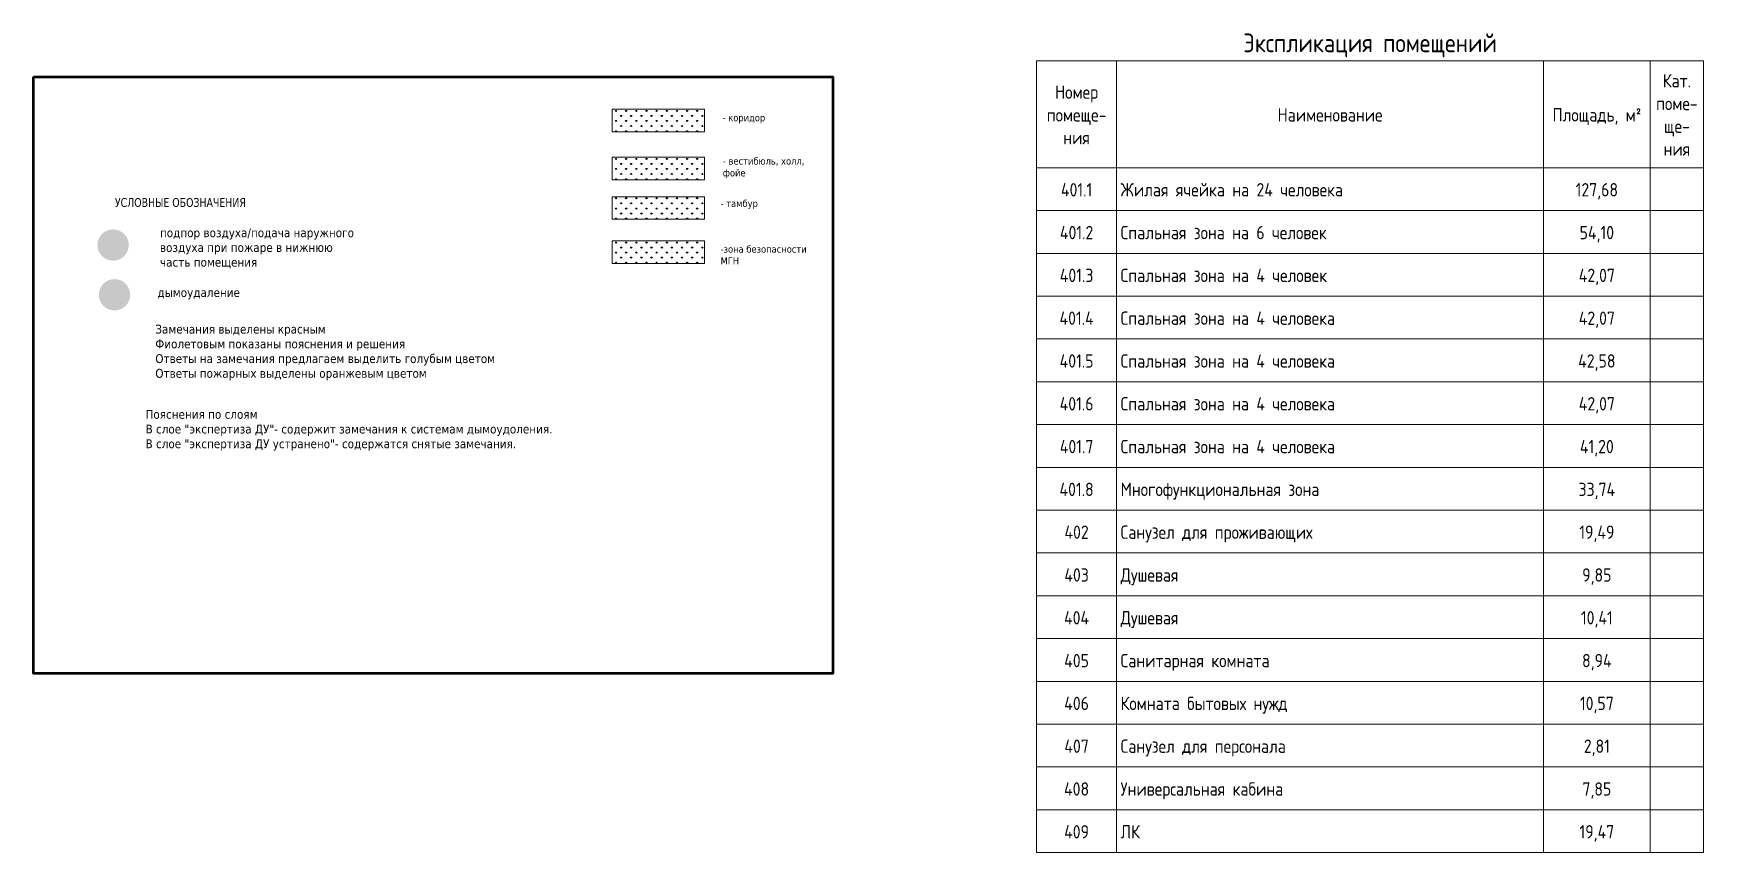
# Model space of a CAD drawing. Header units: millimetres. Extents: x -515342 to 330399, y -224905 to 507333.
# Drawn here: x -189900 to -158600, y 383802 to 399148 of the extents above; entities that cross this region are included whole.
import ezdxf

# ---------------------------------------------------------------- set-up
doc = ezdxf.new("R2010")
doc.units = ezdxf.units.MM
for name, color, linetype, lineweight in [('Графика', 7, 'Continuous', 0), ('Линии', 7, 'Continuous', 0), ('экспертиза ДУ', 1, 'Continuous', 0), ('экспертиза условные обозначения', 1, 'Continuous', 0)]:
    doc.layers.add(name, color=color, linetype=linetype, lineweight=lineweight)
doc.styles.add('GOST Common_5', font='', dxfattribs={"width": 0.9, "height": 3.5})
doc.styles.add('GOST Common_8', font='', dxfattribs={"width": 0.9, "height": 3.5})
doc.styles.add('ЭКСПЕРТИЗА', font='tahoma.ttf')
doc.styles.get('GOST Common_5').set_extended_font_data('GOST Common')
doc.styles.get('GOST Common_8').set_extended_font_data('GOST Common')

msp = doc.modelspace()

# ---------------------------------------------------------------- hatches: boundary and pattern name
at = {"layer": 'экспертиза ДУ', "lineweight": 0}
h = msp.add_hatch(color=5, dxfattribs=at)
edge = h.paths.add_edge_path()
edge.add_arc((-188407.6566, 395183.5458), 293.5661, 0, 360)
h = msp.add_hatch(color=30, dxfattribs=at)
edge = h.paths.add_edge_path()
edge.add_arc((-188380.4207, 394251.613), 293.5661, 0, 360)
at = {"layer": 'экспертиза условные обозначения', "lineweight": 0}
h = msp.add_hatch(dxfattribs=at)
h.set_pattern_fill('GRASS', color=3, scale=5.296732, style=0)
h.set_pattern_definition([(90, (-113435.64, 410148.78), (-95.13202, 95.13202), [25.22569, -165.03835]), (45, (-113435.64, 410148.78), (-95.13202, 95.13202), [25.22569, -109.3113]), (135, (-113435.64, 410148.78), (-95.13202, -95.13202), [25.22569, -109.3113])])
h.paths.add_polyline_path([(-179051.6914, 397728.4876), (-177324.0005, 397728.4876), (-177324.0005, 397305.8223), (-179051.6914, 397305.8223)])
h = msp.add_hatch(dxfattribs=at)
h.set_pattern_fill('GRASS', color=6, scale=5.296732, style=0)
h.set_pattern_definition([(90, (-113435.64, 409249.57), (-95.13202, 95.13202), [25.22569, -165.03835]), (45, (-113435.64, 409249.57), (-95.13202, 95.13202), [25.22569, -109.3113]), (135, (-113435.64, 409249.57), (-95.13202, -95.13202), [25.22569, -109.3113])])
h.paths.add_polyline_path([(-179051.6914, 396829.2752), (-177324.0005, 396829.2752), (-177324.0005, 396406.6099), (-179051.6914, 396406.6099)])
h = msp.add_hatch(dxfattribs=at)
h.set_pattern_fill('GRASS', color=4, scale=5.296732, style=0)
h.set_pattern_definition([(90, (-113435.64, 408509.57), (-95.13202, 95.13202), [25.22569, -165.03835]), (45, (-113435.64, 408509.57), (-95.13202, 95.13202), [25.22569, -109.3113]), (135, (-113435.64, 408509.57), (-95.13202, -95.13202), [25.22569, -109.3113])])
h.paths.add_polyline_path([(-179051.6914, 396089.2817), (-177324.0005, 396089.2817), (-177324.0005, 395666.6164), (-179051.6914, 395666.6164)])
h = msp.add_hatch(dxfattribs=at)
h.set_pattern_fill('GRASS', color=30, scale=5.296732, style=0)
h.set_pattern_definition([(90, (-113435.64, 407683.41), (-95.13202, 95.13202), [25.22569, -165.03835]), (45, (-113435.64, 407683.41), (-95.13202, 95.13202), [25.22569, -109.3113]), (135, (-113435.64, 407683.41), (-95.13202, -95.13202), [25.22569, -109.3113])])
h.paths.add_polyline_path([(-179051.6914, 395263.1149), (-177324.0005, 395263.1149), (-177324.0005, 394840.4496), (-179051.6914, 394840.4496)])

# ---------------------------------------------------------------- linework, layer by layer
at = {"layer": 'Линии'}
for p, q in [((-171100.4557, 398635.6867), (-171100.4557, 396631.085)), ((-171100.4557, 398635.6867), (-158600.0521, 398635.6867)), ((-169600.4557, 398635.6867), (-169600.4557, 396631.085)), ((-161600.4557, 398635.6867), (-161600.4557, 396631.085)), ((-159600.4557, 398635.6867), (-159600.4557, 396631.085)), ((-158600.4557, 398635.6867), (-158600.4557, 396631.085)), ((-169600.4557, 396631.085), (-171100.4557, 396631.085)), ((-171100.4557, 396631.085), (-171100.4557, 395829.2443)), ((-161600.4557, 396631.085), (-169600.4557, 396631.085)), ((-169600.4557, 396631.085), (-169600.4557, 395829.2443)), ((-159600.4557, 396631.085), (-161600.4557, 396631.085)), ((-161600.4557, 396631.085), (-161600.4557, 395829.2443)), ((-158600.4557, 396631.085), (-159600.4557, 396631.085)), ((-159600.4557, 396631.085), (-159600.4557, 395829.2443)), ((-158600.4557, 396631.085), (-158600.4557, 395829.2443)), ((-169600.4557, 395829.2443), (-171100.4557, 395829.2443)), ((-171100.4557, 395829.2443), (-171100.4557, 395027.4037)), ((-161600.4557, 395829.2443), (-169600.4557, 395829.2443)), ((-169600.4557, 395829.2443), (-169600.4557, 395027.4037)), ((-159600.4557, 395829.2443), (-161600.4557, 395829.2443)), ((-161600.4557, 395829.2443), (-161600.4557, 395027.4037)), ((-158600.4557, 395829.2443), (-159600.4557, 395829.2443)), ((-159600.4557, 395829.2443), (-159600.4557, 395027.4037)), ((-158600.4557, 395829.2443), (-158600.4557, 395027.4037)), ((-169600.4557, 395027.4037), (-171100.4557, 395027.4037)), ((-171100.4557, 395027.4037), (-171100.4557, 394225.563)), ((-161600.4557, 395027.4037), (-169600.4557, 395027.4037)), ((-169600.4557, 395027.4037), (-169600.4557, 394225.563)), ((-159600.4557, 395027.4037), (-161600.4557, 395027.4037)), ((-161600.4557, 395027.4037), (-161600.4557, 394225.563)), ((-158600.4557, 395027.4037), (-159600.4557, 395027.4037)), ((-159600.4557, 395027.4037), (-159600.4557, 394225.563)), ((-158600.4557, 395027.4037), (-158600.4557, 394225.563)), ((-169600.4557, 394225.563), (-171100.4557, 394225.563)), ((-171100.4557, 394225.563), (-171100.4557, 393423.7223)), ((-161600.4557, 394225.563), (-169600.4557, 394225.563)), ((-169600.4557, 394225.563), (-169600.4557, 393423.7223)), ((-159600.4557, 394225.563), (-161600.4557, 394225.563)), ((-161600.4557, 394225.563), (-161600.4557, 393423.7223)), ((-158600.4557, 394225.563), (-159600.4557, 394225.563)), ((-159600.4557, 394225.563), (-159600.4557, 393423.7223)), ((-158600.4557, 394225.563), (-158600.4557, 393423.7223)), ((-169600.4557, 393423.7223), (-171100.4557, 393423.7223)), ((-171100.4557, 393423.7223), (-171100.4557, 392621.8816)), ((-161600.4557, 393423.7223), (-169600.4557, 393423.7223)), ((-169600.4557, 393423.7223), (-169600.4557, 392621.8816)), ((-159600.4557, 393423.7223), (-161600.4557, 393423.7223)), ((-161600.4557, 393423.7223), (-161600.4557, 392621.8816)), ((-158600.4557, 393423.7223), (-159600.4557, 393423.7223)), ((-159600.4557, 393423.7223), (-159600.4557, 392621.8816)), ((-158600.4557, 393423.7223), (-158600.4557, 392621.8816)), ((-169600.4557, 392621.8816), (-171100.4557, 392621.8816)), ((-171100.4557, 392621.8816), (-171100.4557, 391820.041)), ((-161600.4557, 392621.8816), (-169600.4557, 392621.8816)), ((-169600.4557, 392621.8816), (-169600.4557, 391820.041)), ((-159600.4557, 392621.8816), (-161600.4557, 392621.8816)), ((-161600.4557, 392621.8816), (-161600.4557, 391820.041)), ((-158600.4557, 392621.8816), (-159600.4557, 392621.8816)), ((-159600.4557, 392621.8816), (-159600.4557, 391820.041)), ((-158600.4557, 392621.8816), (-158600.4557, 391820.041)), ((-169600.4557, 391820.041), (-171100.4557, 391820.041)), ((-171100.4557, 391820.041), (-171100.4557, 391018.2003)), ((-161600.4557, 391820.041), (-169600.4557, 391820.041)), ((-169600.4557, 391820.041), (-169600.4557, 391018.2003)), ((-159600.4557, 391820.041), (-161600.4557, 391820.041)), ((-161600.4557, 391820.041), (-161600.4557, 391018.2003)), ((-158600.4557, 391820.041), (-159600.4557, 391820.041)), ((-159600.4557, 391820.041), (-159600.4557, 391018.2003)), ((-158600.4557, 391820.041), (-158600.4557, 391018.2003)), ((-169600.4557, 391018.2003), (-171100.4557, 391018.2003)), ((-171100.4557, 391018.2003), (-171100.4557, 390216.3596)), ((-161600.4557, 391018.2003), (-169600.4557, 391018.2003)), ((-169600.4557, 391018.2003), (-169600.4557, 390216.3596)), ((-159600.4557, 391018.2003), (-161600.4557, 391018.2003)), ((-161600.4557, 391018.2003), (-161600.4557, 390216.3596)), ((-158600.4557, 391018.2003), (-159600.4557, 391018.2003)), ((-159600.4557, 391018.2003), (-159600.4557, 390216.3596)), ((-158600.4557, 391018.2003), (-158600.4557, 390216.3596)), ((-169600.4557, 390216.3596), (-171100.4557, 390216.3596)), ((-171100.4557, 390216.3596), (-171100.4557, 389414.5189)), ((-161600.4557, 390216.3596), (-169600.4557, 390216.3596)), ((-169600.4557, 390216.3596), (-169600.4557, 389414.5189)), ((-159600.4557, 390216.3596), (-161600.4557, 390216.3596)), ((-161600.4557, 390216.3596), (-161600.4557, 389414.5189)), ((-158600.4557, 390216.3596), (-159600.4557, 390216.3596)), ((-159600.4557, 390216.3596), (-159600.4557, 389414.5189)), ((-158600.4557, 390216.3596), (-158600.4557, 389414.5189)), ((-169600.4557, 389414.5189), (-171100.4557, 389414.5189)), ((-171100.4557, 389414.5189), (-171100.4557, 388612.6783)), ((-161600.4557, 389414.5189), (-169600.4557, 389414.5189)), ((-169600.4557, 389414.5189), (-169600.4557, 388612.6783)), ((-159600.4557, 389414.5189), (-161600.4557, 389414.5189)), ((-161600.4557, 389414.5189), (-161600.4557, 388612.6783)), ((-158600.4557, 389414.5189), (-159600.4557, 389414.5189)), ((-159600.4557, 389414.5189), (-159600.4557, 388612.6783)), ((-158600.4557, 389414.5189), (-158600.4557, 388612.6783)), ((-169600.4557, 388612.6783), (-171100.4557, 388612.6783)), ((-171100.4557, 388612.6783), (-171100.4557, 387810.8376)), ((-161600.4557, 388612.6783), (-169600.4557, 388612.6783)), ((-169600.4557, 388612.6783), (-169600.4557, 387810.8376)), ((-159600.4557, 388612.6783), (-161600.4557, 388612.6783)), ((-161600.4557, 388612.6783), (-161600.4557, 387810.8376)), ((-158600.4557, 388612.6783), (-159600.4557, 388612.6783)), ((-159600.4557, 388612.6783), (-159600.4557, 387810.8376)), ((-158600.4557, 388612.6783), (-158600.4557, 387810.8376)), ((-169600.4557, 387810.8376), (-171100.4557, 387810.8376)), ((-171100.4557, 387810.8376), (-171100.4557, 387008.9969)), ((-161600.4557, 387810.8376), (-169600.4557, 387810.8376)), ((-169600.4557, 387810.8376), (-169600.4557, 387008.9969)), ((-159600.4557, 387810.8376), (-161600.4557, 387810.8376)), ((-161600.4557, 387810.8376), (-161600.4557, 387008.9969)), ((-158600.4557, 387810.8376), (-159600.4557, 387810.8376)), ((-159600.4557, 387810.8376), (-159600.4557, 387008.9969)), ((-158600.4557, 387810.8376), (-158600.4557, 387008.9969)), ((-169600.4557, 387008.9969), (-171100.4557, 387008.9969)), ((-171100.4557, 387008.9969), (-171100.4557, 386207.1562)), ((-161600.4557, 387008.9969), (-169600.4557, 387008.9969)), ((-169600.4557, 387008.9969), (-169600.4557, 386207.1562)), ((-159600.4557, 387008.9969), (-161600.4557, 387008.9969)), ((-161600.4557, 387008.9969), (-161600.4557, 386207.1562)), ((-158600.4557, 387008.9969), (-159600.4557, 387008.9969)), ((-159600.4557, 387008.9969), (-159600.4557, 386207.1562)), ((-158600.4557, 387008.9969), (-158600.4557, 386207.1562)), ((-169600.4557, 386207.1562), (-171100.4557, 386207.1562)), ((-171100.4557, 386207.1562), (-171100.4557, 385405.3156)), ((-161600.4557, 386207.1562), (-169600.4557, 386207.1562)), ((-169600.4557, 386207.1562), (-169600.4557, 385405.3156)), ((-159600.4557, 386207.1562), (-161600.4557, 386207.1562)), ((-161600.4557, 386207.1562), (-161600.4557, 385405.3156)), ((-158600.4557, 386207.1562), (-159600.4557, 386207.1562)), ((-159600.4557, 386207.1562), (-159600.4557, 385405.3156)), ((-158600.4557, 386207.1562), (-158600.4557, 385405.3156)), ((-169600.4557, 385405.3156), (-171100.4557, 385405.3156)), ((-171100.4557, 385405.3156), (-171100.4557, 384603.4749)), ((-161600.4557, 385405.3156), (-169600.4557, 385405.3156)), ((-169600.4557, 385405.3156), (-169600.4557, 384603.4749)), ((-159600.4557, 385405.3156), (-161600.4557, 385405.3156)), ((-161600.4557, 385405.3156), (-161600.4557, 384603.4749)), ((-158600.4557, 385405.3156), (-159600.4557, 385405.3156)), ((-159600.4557, 385405.3156), (-159600.4557, 384603.4749)), ((-158600.4557, 385405.3156), (-158600.4557, 384603.4749)), ((-169600.4557, 384603.4749), (-171100.4557, 384603.4749)), ((-171100.4557, 384603.4749), (-171100.4557, 383801.6342)), ((-161600.4557, 384603.4749), (-169600.4557, 384603.4749)), ((-169600.4557, 384603.4749), (-169600.4557, 383801.6342)), ((-159600.4557, 384603.4749), (-161600.4557, 384603.4749)), ((-161600.4557, 384603.4749), (-161600.4557, 383801.6342)), ((-158600.4557, 384603.4749), (-159600.4557, 384603.4749)), ((-159600.4557, 384603.4749), (-159600.4557, 383801.6342)), ((-158600.4557, 384603.4749), (-158600.4557, 383801.6342)), ((-169600.4557, 383801.6342), (-171100.4557, 383801.6342)), ((-161600.4557, 383801.6342), (-169600.4557, 383801.6342)), ((-159600.4557, 383801.6342), (-161600.4557, 383801.6342)), ((-158600.4557, 383801.6342), (-159600.4557, 383801.6342))]:
    msp.add_line(p, q, dxfattribs=at)
at = {"layer": 'экспертиза условные обозначения', "lineweight": 50, "ltscale": 10000}
msp.add_lwpolyline([(-189900.4397, 398333.249), (-174921.7698, 398333.249), (-174921.7698, 387159.0344), (-189900.4397, 387159.0344)], close=True, dxfattribs=at)
msp.add_lwpolyline([(-189900.4397, 398333.249), (-174921.7698, 398333.249), (-174921.7698, 387159.0344), (-189900.4397, 387159.0344)], close=True, dxfattribs=at)
at = {"layer": 'экспертиза условные обозначения', "color": 3, "lineweight": 0}
msp.add_lwpolyline([(-179051.6914, 397728.4876), (-177324.0005, 397728.4876), (-177324.0005, 397305.8223), (-179051.6914, 397305.8223)], close=True, dxfattribs=at)
at = {"layer": 'экспертиза условные обозначения', "color": 6, "lineweight": 0}
msp.add_lwpolyline([(-179051.6914, 396829.2752), (-177324.0005, 396829.2752), (-177324.0005, 396406.6099), (-179051.6914, 396406.6099)], close=True, dxfattribs=at)
at = {"layer": 'экспертиза условные обозначения', "color": 4, "lineweight": 0}
msp.add_lwpolyline([(-179051.6914, 396089.2817), (-177324.0005, 396089.2817), (-177324.0005, 395666.6164), (-179051.6914, 395666.6164)], close=True, dxfattribs=at)
at = {"layer": 'экспертиза условные обозначения', "color": 30, "lineweight": 0}
msp.add_lwpolyline([(-179051.6914, 395263.1149), (-177324.0005, 395263.1149), (-177324.0005, 394840.4496), (-179051.6914, 394840.4496)], close=True, dxfattribs=at)

# ---------------------------------------------------------------- texts
at = {"layer": 'Графика', "line_spacing_factor": 1.022761}
for s, insert, char_height, width, attachment_point, style in [('Экспликация помещений', (-164850.2539, 399145.5766), 350, 5600.436028, 2, 'GOST Common_8'), ('Номер\\Pпомеще-\\Pния', (-170350.4557, 398173.1681), 250, 1418.025241, 2, 'GOST Common_5'), ('Кат.\\Pпоме-\\Pще-\\Pния', (-159100.4557, 398386.2433), 250, 962.446919, 2, 'GOST Common_5'), ('Наименование', (-165600.4557, 397747.0177), 250, 2353.318486, 2, 'GOST Common_5'), ('Площадь, м\\fGOST Common|b0|i0|c238|p34|;\\W.9;²', (-160600.4557, 397747.0177), 250, 2009.371938, 2, 'GOST Common_5'), ('401.1', (-170350.4557, 396343.7965), 250, 754.268745, 2, 'GOST Common_5'), ('Жилая ячейка на 24 человека', (-169525.4557, 396343.7965), 250, 4893.69562, 1, 'GOST Common_5'), ('127,68', (-160600.4557, 396343.7965), 250, 977.532294, 2, 'GOST Common_5'), ('401.2', (-170350.4557, 395541.9559), 250, 805.55902, 2, 'GOST Common_5'), ('Спальная зона на 6 человек', (-169525.4557, 395541.9559), 250, 4585.953972, 1, 'GOST Common_5'), ('54,10', (-160600.4557, 395541.9559), 250, 817.62732, 2, 'GOST Common_5'), ('401.3', (-170350.4557, 394740.1152), 250, 805.55902, 2, 'GOST Common_5'), ('Спальная зона на 4 человек', (-169525.4557, 394740.1152), 250, 4613.107647, 1, 'GOST Common_5'), ('42,07', (-160600.4557, 394740.1152), 250, 868.917595, 2, 'GOST Common_5'), ('401.4', (-170350.4557, 393938.2745), 250, 832.712695, 2, 'GOST Common_5'), ('Спальная зона на 4 человека', (-169525.4557, 393938.2745), 250, 4827.31997, 1, 'GOST Common_5'), ('42,07', (-160600.4557, 393938.2745), 250, 868.917595, 2, 'GOST Common_5'), ('401.5', (-170350.4557, 393136.4338), 250, 805.55902, 2, 'GOST Common_5'), ('Спальная зона на 4 человека', (-169525.4557, 393136.4338), 250, 4827.31997, 1, 'GOST Common_5'), ('42,58', (-160600.4557, 393136.4338), 250, 868.917595, 2, 'GOST Common_5'), ('401.6', (-170350.4557, 392334.5932), 250, 805.55902, 2, 'GOST Common_5'), ('Спальная зона на 4 человека', (-169525.4557, 392334.5932), 250, 4827.31997, 1, 'GOST Common_5'), ('42,07', (-160600.4557, 392334.5932), 250, 868.917595, 2, 'GOST Common_5'), ('401.7', (-170350.4557, 391532.7525), 250, 805.55902, 2, 'GOST Common_5'), ('Спальная зона на 4 человека', (-169525.4557, 391532.7525), 250, 4827.31997, 1, 'GOST Common_5'), ('41,20', (-160600.4557, 391532.7525), 250, 817.62732, 2, 'GOST Common_5'), ('401.8', (-170350.4557, 390730.9118), 250, 805.55902, 2, 'GOST Common_5'), ('Многофункциональная зона', (-169525.4557, 390730.9118), 250, 4601.039347, 1, 'GOST Common_5'), ('33,74', (-160600.4557, 390730.9118), 250, 868.917595, 2, 'GOST Common_5'), ('402', (-170350.4557, 389929.0711), 250, 588.329621, 2, 'GOST Common_5'), ('Санузел для проживающих', (-169525.4557, 389929.0711), 250, 4335.536748, 1, 'GOST Common_5'), ('19,49', (-160600.4557, 389929.0711), 250, 817.62732, 2, 'GOST Common_5'), ('403', (-170350.4557, 389127.2305), 250, 588.329621, 2, 'GOST Common_5'), ('Душевая', (-169525.4557, 389127.2305), 250, 1445.178916, 1, 'GOST Common_5'), ('9,85', (-160600.4557, 389127.2305), 250, 654.705271, 2, 'GOST Common_5'), ('404', (-170350.4557, 388325.3898), 250, 615.483296, 2, 'GOST Common_5'), ('Душевая', (-169525.4557, 388325.3898), 250, 1445.178916, 1, 'GOST Common_5'), ('10,41', (-160600.4557, 388325.3898), 250, 766.337045, 2, 'GOST Common_5'), ('405', (-170350.4557, 387523.5491), 250, 588.329621, 2, 'GOST Common_5'), ('Санитарная комната', (-169525.4557, 387523.5491), 250, 3545.063103, 1, 'GOST Common_5'), ('8,94', (-160600.4557, 387523.5491), 250, 681.858946, 2, 'GOST Common_5'), ('406', (-170350.4557, 386721.7084), 250, 588.329621, 2, 'GOST Common_5'), ('Комната бытовых нужд', (-169525.4557, 386721.7084), 250, 3879.958426, 1, 'GOST Common_5'), ('10,57', (-160600.4557, 386721.7084), 250, 790.473645, 2, 'GOST Common_5'), ('407', (-170350.4557, 385919.8678), 250, 588.329621, 2, 'GOST Common_5'), ('Санузел для персонала', (-169525.4557, 385919.8678), 250, 3786.429102, 1, 'GOST Common_5'), ('2,81', (-160600.4557, 385919.8678), 250, 603.414996, 2, 'GOST Common_5'), ('408', (-170350.4557, 385118.0271), 250, 588.329621, 2, 'GOST Common_5'), ('Универсальная кабина', (-169525.4557, 385118.0271), 250, 3759.275427, 1, 'GOST Common_5'), ('7,85', (-160600.4557, 385118.0271), 250, 654.705271, 2, 'GOST Common_5'), ('409', (-170350.4557, 384316.1864), 250, 588.329621, 2, 'GOST Common_5'), ('ЛК', (-169525.4557, 384316.1864), 250, 428.424647, 1, 'GOST Common_5'), ('19,47', (-160600.4557, 384316.1864), 250, 817.62732, 2, 'GOST Common_5')]:
    msp.add_mtext(s, dxfattribs=dict(at, insert=insert, char_height=char_height, width=width, attachment_point=attachment_point, style=style))
at = {"layer": 'экспертиза условные обозначения', "color": 1, "ltscale": 100, "char_height": 132.418295, "attachment_point": 1}
for s, insert, width in [('{\\fTahoma|b0|i0|c204|p32;- коридор}', (-176984.8674, 397635.3612), 1727.46843), ('{\\fTahoma|b0|i0|c204|p34;- вестибюль, холл, \\Pфойе}', (-176979.9691, 396822.5489), 2874.88981), ('{\\fTahoma|b0|i0|c204|p32;- тамбур}', (-177022.5273, 396028.5871), 1727.46843), ('{\\fTahoma|b0|i0|c204|p34;-зона безопасности МГН}', (-177022.5273, 395173.3002), 1727.46843)]:
    msp.add_mtext(s, dxfattribs=dict(at, insert=insert, width=width))
at = {"layer": 'экспертиза условные обозначения', "ltscale": 100, "insert": (-188373.1024, 396063.0409), "char_height": 165.522868, "width": 13060.842646, "attachment_point": 1, "style": 'ЭКСПЕРТИЗА'}
msp.add_mtext('{\\fTahoma|b0|i0|c204|p32;\\W0.9;\\C9;УСЛОВНЫЕ ОБОЗНАЧЕНИЯ}', dxfattribs=at)
at = {"layer": 'экспертиза условные обозначения', "color": 1, "ltscale": 100, "char_height": 165.522868, "attachment_point": 1, "style": 'ЭКСПЕРТИЗА'}
for s, insert, width in [('подпор воздуха/подача наружного воздуха при пожаре в нижнюю часть помещения ', (-187528.8834, 395496.1534), 3735.37303), ('дымоудаление  ', (-187575.7416, 394376.3353), 3640.242005), ('{\\fTahoma|b0|i0|c204|p32;Замечания выделены красным\\P\\C6;Фиолетовым показаны пояснения и решения\\C2;\\P\\C4;Ответы на замечания предлагаем выделить голубым цветом\\P\\C30;Ответы пожарных выделены оранжевым цветом}', (-187615.5136, 393690.2511), 7259.305162), ('{\\C7;Пояснения по слоям\\P}В слое "экспертиза ДУ"- содержит замечания к системам дымоудоления.\\P{\\C3;В слое "экспертиза ДУ устранено"- содержатся снятые замечания.}', (-187799.1388, 392094.7613), 7259.305162)]:
    msp.add_mtext(s, dxfattribs=dict(at, insert=insert, width=width))

doc.saveas('drawing.dxf')
